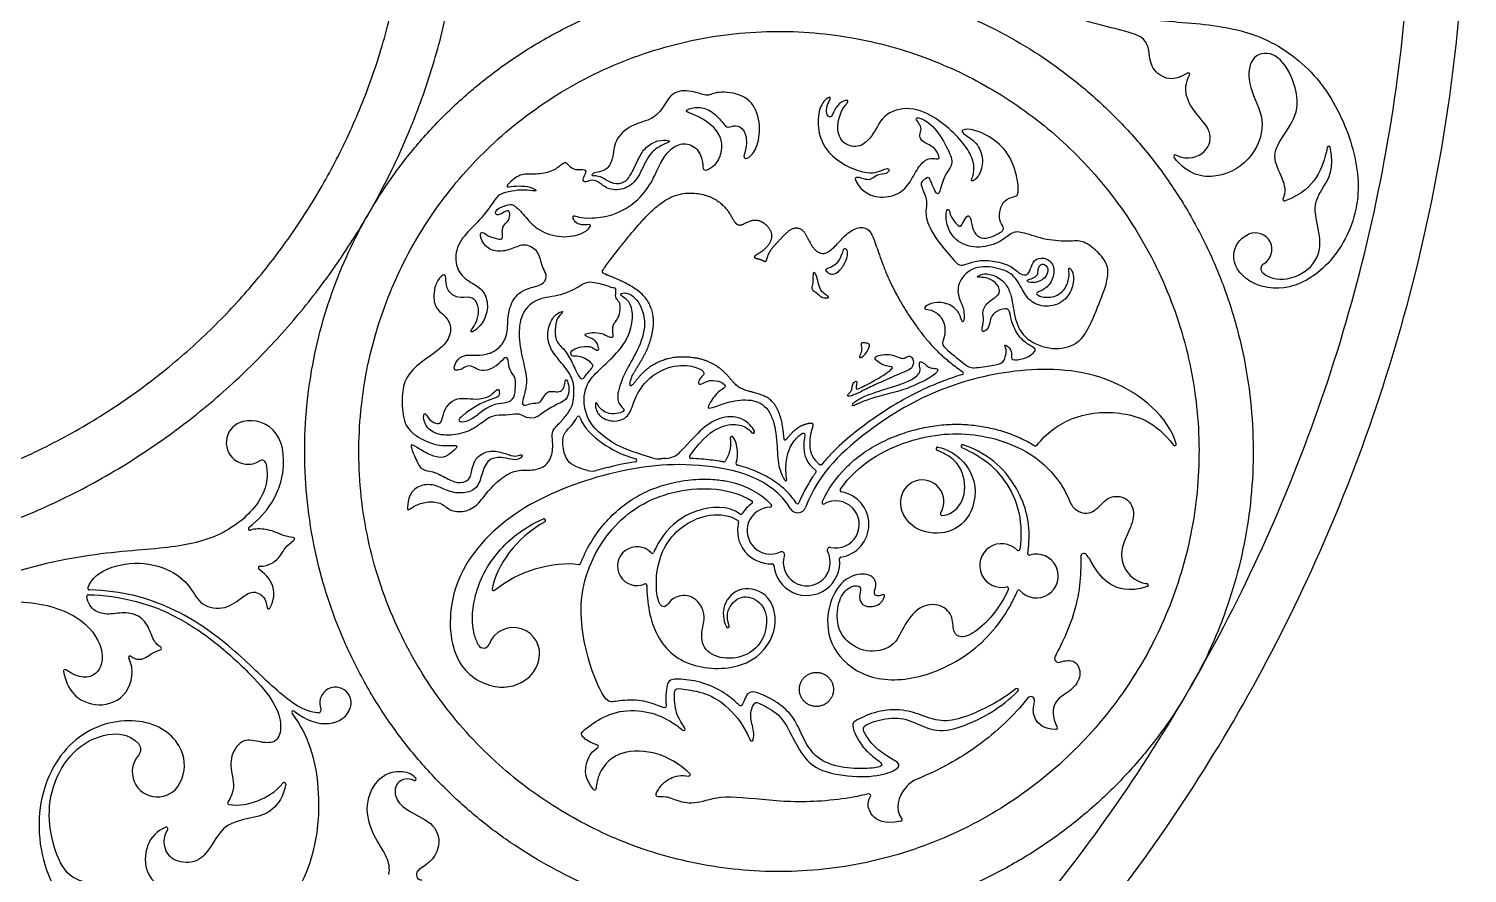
# Model space of a CAD drawing. Header units: millimetres. Extents: x -117 to 117, y -117 to 117.
# Drawn here: x 18.9 to 116.8, y -69.1 to -11.6 of the extents above; entities that cross this region are included whole.
import ezdxf

# ---------------------------------------------------------------- set-up
doc = ezdxf.new("R2010")
doc.units = ezdxf.units.MM
doc.header["$MEASUREMENT"] = 0
doc.layers.add('Layer 03', color=5, linetype='Continuous')

msp = doc.modelspace()

# ---------------------------------------------------------------- linework, layer by layer
at = {"layer": 'Layer 03'}
for p, q in [((94.874, -49.342), (94.971, -49.359)), ((21.387, -55.232), (21.378, -55.226))]:
    msp.add_line(p, q, dxfattribs=at)
for centre, radius, start, end in [((97.772, -14.699), 0.104, 331.29327, 123.32975), ((96.899, -20.284), 0.104, 64.12153, 216.86598), ((107.343, -19.694), 0.104, 11.74325, 168.39141), ((104.328, -23.217), 0.104, 153.01978, 291.15932), ((102.347, -26.613), 1.13, 300, 114.00288), ((103.101, -27.918), 0.377, 120, 227.47217), ((82.369, -35.03), 0.104, 286.88911, 55.51339), ((56.272, -38.065), 0.104, 19.15282, 152.6371), ((33.769, -39.767), 1.471, 111.32779, 303.18837), ((68.148, -39.02), 0.104, 219.43376, 25.12952), ((66.699, -39.434), 0.104, 35.65102, 188.11915), ((80.715, -40.169), 0.104, 77.39379, 247.33811), ((82.417, -40.008), 0.104, 70.46318, 246.69354), ((87.38, -39.888), 0.104, 238.02441, 321.36225), ((96.857, -39.863), 0.104, 217.46974, 16.07632), ((34.724, -41.228), 0.275, 12.84931, 123.18837), ((60.147, -40.957), 0.104, 279.20821, 75.27203), ((61.749, -39.423), 1.443, 254.2103, 274.066), ((62.152, -39.399), 1.443, 272.87838, 316.09267), ((63.932, -40.732), 0.104, 145.29437, 267.4196), ((66.163, -40.977), 0.104, 259.60428, 326.40332), ((57.206, -40.42), 1.274, 255.12003, 285.68609), ((67.097, -41.185), 0.104, 158.75533, 255.15355), ((72.344, -41.717), 0.104, 324.33289, 54.56451), ((74.178, -43.009), 0.104, 145.36678, 260.45459), ((79.673, -43.777), 1.472, 328.11777, 180.00003), ((69.348, -45.757), 2.25, 124.34867, 148.87393), ((68.02, -43.813), 0.104, 304.34867, 57.83535), ((69.319, -44.053), 0.104, 270.96577, 42.39898), ((71.185, -43.815), 0.104, 214.1029, 338.06731), ((72.957, -43.843), 0.104, 155.38872, 299.16309), ((73.788, -45.331), 1.6, 257.03194, 119.16309), ((73.788, -45.331), 2.25, 278.79449, 80.45459), ((90.83, -43.381), 1.176, 202.27301, 244.55342), ((53.924, -45.054), 0.104, 300.14318, 112.66336), ((67.332, -44.539), 0.104, 231.60201, 328.87393), ((69.348, -45.757), 1.6, 90.96577, 295.17474), ((71.194, -43.967), 0.57, 210.71276, 339.4058), ((81.012, -44.61), 0.104, 148.11777, 270.85295), ((33.908, -45.616), 0.104, 128.61208, 286.49082), ((69.348, -45.757), 2.25, 165.23952, 272.82486), ((67.071, -45.157), 0.104, 345.23952, 54.21587), ((36.848, -46.316), 0.104, 303.69874, 85.95668), ((60.251, -48.17), 1.322, 43.07009, 293.75644), ((73.387, -47.072), 0.187, 77.03194, 208.15734), ((85.075, -48.129), 1.49, 44.7485, 283.40413), ((61.293, -47.196), 0.104, 223.07009, 336.96248), ((71.811, -47.916), 2.25, 184.70321, 6.3948), ((70.108, -47.374), 0.187, 342.35334, 115.17476), ((71.811, -47.916), 1.6, 162.35332, 28.15734), ((74.147, -47.654), 0.1, 98.79449, 186.3948), ((86.207, -47.007), 0.104, 224.7485, 352.2501), ((87.438, -48.838), 1.49, 221.41164, 107.39622), ((86.961, -47.317), 0.104, 171.77019, 287.39622), ((90.67, -47.522), 0.215, 45.36906, 181.74962), ((34.581, -48.283), 0.104, 91.24739, 234.76438), ((56.313, -47.959), 0.104, 259.9222, 338.55416), ((69.464, -48.109), 0.104, 4.70321, 92.82486), ((22.979, -49.686), 0.104, 162.01379, 268.69093), ((50.497, -49.73), 0.104, 169.83523, 309.94293), ((60.826, -49.476), 0.104, 358.86616, 113.75644), ((85.445, -49.68), 0.104, 336.26743, 103.40738), ((86.242, -49.893), 0.104, 41.41878, 157.34131), ((94.952, -49.462), 0.104, 287.04903, 79.99202), ((22.913, -50.223), 0.104, 90.87917, 184.57495), ((77.003, -50.207), 0.104, 341.57422, 113.523), ((35.179, -50.982), 0.104, 183.86354, 334.84708), ((51.846, -54.126), 1.779, 345.30848, 159.23771), ((66.436, -52.259), 0.104, 206.75346, 21.11399), ((27.78, -53.772), 0.104, 285.7535, 59.2515), ((49.816, -53.356), 0.393, 209.21149, 339.23771), ((25.748, -54.379), 0.104, 53.06602, 207.30318), ((88.963, -54.439), 0.282, 151.77351, 285.59189), ((21.319, -55.312), 0.104, 55.34868, 192.25478), ((39.73, -57.473), 1.067, 344.21206, 202.08581), ((86.113, -56.598), 0.104, 315.04651, 128.64142), ((87.063, -57.296), 0.25, 0, 141.5538), ((36.861, -58.12), 0.104, 52.06759, 216.64124), ((38.551, -57.952), 0.204, 266.20849, 22.08627), ((63.434, -59.249), 0.104, 230.44546, 36.32195), ((88.763, -59.181), 0.104, 268.65976, 28.54437), ((25.917, -60.646), 0.565, 317.98381, 41.9266), ((57.528, -60.452), 0.104, 298.21343, 73.85735), ((68.06, -59.968), 0.104, 204.63114, 344.1363), ((27.609, -62.17), 1.711, 137.98426, 332.21529), ((45.118, -62.654), 0.104, 247.575, 39.24403), ((63.771, -62.354), 0.104, 259.24763, 47.25973), ((80.038, -64.431), 1.909, 112.00638, 140.28881), ((36.247, -62.986), 0.104, 349.86434, 140.04824), ((57.372, -63.298), 0.104, 220.89295, 358.96737), ((32.494, -64.289), 0.104, 146.85896, 260.98947), ((76.058, -63.789), 0.116, 326.55767, 102.64061), ((78.2, -65.434), 0.104, 279.8176, 37.87837), ((28.226, -66.038), 0.104, 330.72854, 111.5104), ((45.599, -69.163), 0.362, 134.53783, 271.43572)]:
    msp.add_arc(centre, radius, start, end, dxfattribs=at)
for points, weights, degree, knots in [([(-94.799, 68.064), (-26.735, 162.863), (68.064, 94.799), (162.863, 26.735), (94.799, -68.064), (26.735, -162.863), (-68.064, -94.799), (-162.863, -26.735), (-94.799, 68.064)], [1, 0.707106781187, 1, 0.707106781187, 1, 0.707106781187, 1, 0.707106781187, 1], 2, [0, 0, 0, 131.690545, 131.690545, 263.38109, 263.38109, 395.071635, 395.071635, 526.762179, 526.762179, 526.762179]), ([(-91.803, 65.913), (-25.89, 157.716), (65.913, 91.803), (157.716, 25.89), (91.803, -65.913), (25.89, -157.716), (-65.913, -91.803), (-157.716, -25.89), (-91.803, 65.913)], [1, 0.707106781187, 1, 0.707106781187, 1, 0.707106781187, 1, 0.707106781187, 1], 2, [0, 0, 0, 131.690545, 131.690545, 263.38109, 263.38109, 395.071635, 395.071635, 526.762179, 526.762179, 526.762179]), ([(-39.359, 28.259), (-11.1, 67.618), (28.259, 39.359), (67.618, 11.1), (39.359, -28.259), (11.1, -67.618), (-28.259, -39.359), (-67.618, -11.1), (-39.359, 28.259)], [1, 0.707106781187, 1, 0.707106781187, 1, 0.707106781187, 1, 0.707106781187, 1], 2, [0, 0, 0, 127.527935, 127.527935, 255.055869, 255.055869, 382.583804, 382.583804, 510.111738, 510.111738, 510.111738]), ([(-36.363, 26.108), (-10.255, 62.47), (26.108, 36.363), (62.47, 10.255), (36.363, -26.108), (10.255, -62.47), (-26.108, -36.363), (-62.47, -10.255), (-36.363, 26.108)], [1, 0.707106781187, 1, 0.707106781187, 1, 0.707106781187, 1, 0.707106781187, 1], 2, [0, 0, 0, 54.675626, 54.675626, 109.351252, 109.351252, 164.026878, 164.026878, 218.702503, 218.702503, 218.702503]), ([(53.777, -68.323), (81.733, -84.463), (97.873, -56.507), (114.014, -28.551), (86.058, -12.411), (58.102, 3.729), (41.962, -24.227), (25.821, -52.182), (53.777, -68.323)], [1, 0.707106781187, 1, 0.707106781187, 1, 0.707106781187, 1, 0.707106781187, 1], 2, [0, 0, 0, 36.426154, 36.426154, 72.852309, 72.852309, 109.278463, 109.278463, 145.704617, 145.704617, 145.704617]), ([(55.622, -65.128), (80.383, -79.424), (94.679, -54.663), (108.975, -29.902), (84.213, -15.606), (59.452, -1.31), (45.156, -26.071), (30.86, -50.832), (55.622, -65.128)], [1, 0.707106781187, 1, 0.707106781187, 1, 0.707106781187, 1, 0.707106781187, 1], 2, [0, 0, 0, 36.426154, 36.426154, 72.852309, 72.852309, 109.278463, 109.278463, 145.704617, 145.704617, 145.704617]), ([(72.832, -41.251), (72.814, -41.274), (72.788, -41.288), (72.759, -41.29), (72.73, -41.292), (72.702, -41.282), (72.681, -41.263), (72.11, -40.741), (71.985, -39.88), (72.106, -38.942), (72.379, -38.415), (71.823, -38.452), (71.107, -38.756), (70.518, -39.402), (70.259, -39.747), (70.245, -39.072), (70.044, -37.865), (69.369, -36.604), (67.765, -36.28), (66.975, -35.935), (66.315, -34.973), (65.022, -34.068), (63.219, -33.867), (61.955, -34.097), (60.691, -34.858), (60.002, -35.806), (59.743, -36.021), (59.786, -35.332), (60.825, -33.81), (61.285, -32.545), (61.494, -31.132), (60.824, -29.586), (58.861, -28.574), (57.85, -28.232), (57.839, -28.098), (59.306, -26.191), (61.222, -23.866), (63.083, -22.602), (65.326, -22.88), (66.498, -23.912), (66.91, -24.903), (67.326, -24.999), (67.667, -24.786), (68.444, -24.466), (69.348, -25.116), (69.511, -25.921), (68.978, -26.622), (68.452, -26.941), (68.147, -27.139), (68.406, -27.246), (68.719, -27.292), (69.008, -27.491), (69.084, -27.323), (69.252, -26.729), (69.862, -26.089), (70.593, -25.266), (71.081, -25.098), (71.601, -25.249), (71.995, -26.149), (72.452, -26.805), (73.093, -27.003), (73.893, -26.268), (74.772, -25.229), (75.944, -24.963), (76.423, -25.922), (77.287, -28.685), (79.206, -31.945), (80.922, -33.909), (82.429, -34.944)], [1, 0.945519891743, 0.945519891743, 1, 0.945519891743, 0.945519891743, 1, 1, 1, 1, 1, 1, 1, 1, 1, 1, 1, 1, 1, 1, 1, 1, 1, 1, 1, 1, 1, 1, 1, 1, 1, 1, 1, 1, 1, 1, 1, 1, 1, 1, 1, 1, 1, 1, 1, 1, 1, 1, 1, 1, 1, 1, 1, 1, 1, 1, 1, 1, 1, 1, 1, 1, 1, 1, 1, 1, 1, 1, 1], 3, [191.635844, 191.635844, 191.635844, 191.635844, 191.696906, 191.696906, 191.696906, 191.757969, 191.757969, 191.757969, 192.59561, 193.472259, 194.348908, 195.225557, 196.102207, 196.978856, 197.855505, 198.732154, 199.608803, 200.485452, 201.362102, 202.238751, 203.1154, 203.992049, 204.868698, 205.745347, 206.621997, 207.498646, 208.375295, 209.251944, 210.128593, 211.005242, 211.881892, 212.758541, 213.63519, 214.511839, 215.388488, 216.265137, 217.141787, 218.018436, 218.895085, 219.771734, 220.648383, 221.525032, 222.401682, 223.278331, 224.15498, 225.031629, 225.908278, 226.784927, 227.661577, 228.538226, 229.414875, 230.291524, 231.168173, 232.044822, 232.921472, 233.798121, 234.67477, 235.551419, 236.428068, 237.304717, 238.181367, 239.058016, 239.934665, 240.811314, 241.687963, 242.564612, 243.441262, 244.284537, 244.284537, 244.284537, 244.284537]), ([(73.243, -55.695), (72.38, -54.919), (71.605, -55.782), (70.829, -56.645), (71.692, -57.421), (72.555, -58.197), (73.33, -57.334), (74.106, -56.471), (73.243, -55.695)], [1, 0.707106781187, 1, 0.707106781187, 1, 0.707106781187, 1, 0.707106781187, 1], 2, [0, 0, 0, 1.309414, 1.309414, 2.618828, 2.618828, 3.928242, 3.928242, 5.237656, 5.237656, 5.237656])]:
    msp.add_rational_spline(points, weights, degree=degree, knots=knots, dxfattribs=at)
for points, knots in [([(97.714, -14.612), (97.288, -14.893), (96.391, -15.19), (95.203, -14.325), (95.131, -13.109), (94.918, -12.359), (94.026, -11.796), (89.143, -10.835), (85.327, -8.263), (83.506, -5.637), (83.015, -4.735)], [8543.057323, 8543.057323, 8543.057323, 8543.057323, 8545.36813, 8547.971535, 8550.57494, 8553.178344, 8555.781749, 8558.385154, 8560.988559, 8562.283281, 8562.283281, 8562.283281, 8562.283281]), ([(86.078, -7.772), (87.291, -8.989), (89.704, -10.246), (93.598, -10.946), (98.737, -11.184), (103.007, -11.937), (106.789, -14.757), (108.955, -18.926), (109.724, -23.401), (107.82, -27.534), (104.626, -29.598), (101.687, -28.994), (100.517, -27.189), (101.222, -25.877), (101.888, -25.581)], [8464.408678, 8464.408678, 8464.408678, 8464.408678, 8467.147931, 8470.130172, 8473.112414, 8476.094656, 8479.076897, 8482.059139, 8485.04138, 8488.023622, 8491.005863, 8493.988105, 8496.970347, 8499.13385, 8499.13385, 8499.13385, 8499.13385]), ([(104.235, -23.169), (104.472, -22.704), (104.233, -21.73), (103.367, -20.262), (104.284, -18.803), (105.45, -17.144), (104.887, -14.66), (103.61, -13.042), (101.896, -13.393), (101.793, -15.619), (103.142, -17.729), (102.355, -20.341), (99.957, -21.963), (97.724, -21.557), (96.816, -20.346)], [8515.841285, 8515.841285, 8515.841285, 8515.841285, 8517.361994, 8519.074622, 8520.78725, 8522.499878, 8524.212506, 8525.925134, 8527.637762, 8529.35039, 8531.063018, 8532.775646, 8534.488274, 8536.012308, 8536.012308, 8536.012308, 8536.012308]), ([(96.945, -20.19), (97.763, -20.587), (99.241, -20.033), (99.392, -18.499), (98.379, -17.514), (97.548, -16.266), (97.576, -15.274), (97.863, -14.749)], [8536.21225, 8536.21225, 8536.21225, 8536.21225, 8537.502091, 8538.897727, 8540.293363, 8541.688998, 8542.858308, 8542.858308, 8542.858308, 8542.858308]), ([(102.846, -28.196), (103.398, -28.702), (105.036, -28.729), (106.656, -27.451), (106.851, -25.758), (106.192, -23.668), (106.882, -22.502), (107.753, -21.151), (107.446, -19.672)], [8502.107312, 8502.107312, 8502.107312, 8502.107312, 8503.457015, 8505.134635, 8506.812256, 8508.489876, 8510.167497, 8511.714994, 8511.714994, 8511.714994, 8511.714994]), ([(107.241, -19.673), (107.077, -20.47), (106.656, -21.741), (105.56, -22.852), (104.366, -23.314)], [8511.920046, 8511.920046, 8511.920046, 8511.920046, 8513.821103, 8515.66046, 8515.66046, 8515.66046, 8515.66046]), ([(61.357, -40.812), (60.234, -40.494), (58.959, -40.051), (57.681, -39.15), (56.885, -38.217), (56.552, -36.937), (56.833, -35.64), (57.769, -34.731), (59.096, -33.499), (59.828, -32.312), (60.045, -30.903), (59.659, -30.004), (59.133, -29.777), (59.112, -29.577), (59.647, -29.537), (60.472, -30.138), (60.976, -31.885), (60.175, -33.755), (59.342, -35.104), (58.776, -36.735), (59.203, -37.363), (59.453, -37.525), (59.189, -37.745), (58.556, -37.848), (57.881, -37.645), (57.575, -37.195), (57.443, -36.901), (57.398, -37.483), (57.806, -38.143), (58.909, -38.403), (59.786, -37.954), (60.043, -36.789), (60.954, -35.302), (62.837, -34.36), (64.455, -34.617), (64.955, -35.043), (64.617, -35.264), (64.396, -35.676), (64.499, -35.896), (65.161, -35.44), (66.087, -35.617), (66.382, -36.029), (65.808, -36.176), (65.06, -37.267), (65.06, -37.472), (65.663, -37.311), (66.825, -36.855), (68.472, -36.796), (69.472, -37.723), (69.824, -39.609), (69.795, -41.27), (70.265, -42.342), (70.5, -42.445), (70.382, -41.931), (70.382, -40.844), (70.75, -39.8), (71.499, -39.066), (71.778, -39.095), (71.488, -39.993), (71.78, -41.188), (72.405, -41.632)], [393.090617, 393.090617, 393.090617, 393.090617, 393.811511, 394.58412, 395.35673, 396.129339, 396.901949, 397.674558, 398.447168, 399.219777, 399.992387, 400.764996, 401.537606, 402.310215, 403.082825, 403.855434, 404.628044, 405.400653, 406.173263, 406.945872, 407.718482, 408.491091, 409.263701, 410.03631, 410.80892, 411.581529, 412.354139, 413.126748, 413.899358, 414.671967, 415.444577, 416.217186, 416.989796, 417.762405, 418.535015, 419.307624, 420.080234, 420.852843, 421.625453, 422.398062, 423.170672, 423.943281, 424.715891, 425.4885, 426.26111, 427.033719, 427.806329, 428.578938, 429.351548, 430.124157, 430.896767, 431.669376, 432.441986, 433.214595, 433.987205, 434.759814, 435.532424, 436.305033, 437.077643, 437.817009, 437.817009, 437.817009, 437.817009]), ([(96.958, -39.835), (96.435, -38.019), (92.64, -34.827), (86.167, -34.601), (80.747, -35.993), (76.151, -38.625), (72.627, -41.775), (71.728, -44.167)], [661.488655, 661.488655, 661.488655, 661.488655, 666.040223, 670.61537, 675.190518, 679.765665, 684.315652, 684.315652, 684.315652, 684.315652]), ([(82.4, -35.13), (82, -35.251), (81.108, -35.553), (79.754, -36.116), (78.336, -36.843), (76.961, -37.687), (75.828, -38.491), (74.651, -39.403), (73.695, -40.26), (73.044, -40.991), (72.832, -41.251)], [183.373429, 183.373429, 183.373429, 183.373429, 184.274231, 185.400598, 186.533513, 187.70494, 188.874453, 189.527522, 190.912749, 191.635844, 191.635844, 191.635844, 191.635844]), ([(33.843, -45.534), (35.213, -44.44), (36.424, -42.173), (36.131, -38.714), (34.129, -38.107), (33.303, -38.37), (33.234, -38.397)], [1227.10837, 1227.10837, 1227.10837, 1227.10837, 1229.638589, 1232.350689, 1235.06279, 1235.320135, 1235.320135, 1235.320135, 1235.320135]), ([(56.879, -41.651), (55.996, -41.417), (55.333, -40.949), (55.149, -39.633), (55.275, -39.072), (55.93, -38.5), (56.179, -38.018)], [51.6268, 51.6268, 51.6268, 51.6268, 52.541828, 53.569127, 54.596425, 55.481079, 55.481079, 55.481079, 55.481079]), ([(56.371, -38.031), (56.637, -38.797), (57.831, -39.838), (59.184, -40.596), (60.174, -40.856)], [55.655809, 55.655809, 55.655809, 55.655809, 57.543039, 59.334742, 59.334742, 59.334742, 59.334742]), ([(68.242, -38.976), (68.109, -38.692), (67.454, -37.996), (66.061, -37.944), (64.757, -38.648), (63.906, -39.657), (63.192, -40.399)], [386.860455, 386.860455, 386.860455, 386.860455, 387.908907, 389.232647, 390.556387, 391.681059, 391.681059, 391.681059, 391.681059]), ([(87.462, -39.953), (88.121, -39.129), (89.712, -37.913), (92.869, -37.476), (95.524, -38.295), (96.775, -39.927)], [653.09012, 653.09012, 653.09012, 653.09012, 655.84923, 658.690125, 661.28104, 661.28104, 661.28104, 661.28104]), ([(63.846, -40.672), (64.751, -39.365), (66.049, -38.518), (67.238, -38.467), (67.839, -38.808), (68.067, -39.086)], [382.740285, 382.740285, 382.740285, 382.740285, 384.071837, 385.455071, 386.64356, 386.64356, 386.64356, 386.64356]), ([(72.862, -43.799), (73.255, -42.941), (74.097, -41.732), (75.581, -40.481), (76.829, -39.739), (78.091, -39.204), (79.331, -38.826), (80.542, -38.589), (81.726, -38.494), (82.887, -38.53), (84.026, -38.691), (85.136, -38.967), (86.206, -39.363), (86.923, -39.73), (87.285, -39.952), (87.325, -39.977)], [640.967882, 640.967882, 640.967882, 640.967882, 643.00161, 644.095738, 645.135054, 646.120407, 647.045927, 647.925838, 648.774096, 649.603345, 650.425418, 651.247745, 652.066846, 652.879546, 652.981031, 652.981031, 652.981031, 652.981031]), ([(74.092, -42.949), (75.307, -41.19), (78.871, -39.263), (83.522, -38.934), (87.698, -40.549), (89.273, -42.684), (89.742, -43.827)], [1099.653194, 1099.653194, 1099.653194, 1099.653194, 1102.077261, 1104.565271, 1107.053281, 1109.066337, 1109.066337, 1109.066337, 1109.066337]), ([(80.738, -40.067), (81.913, -40.33), (83.601, -42.077), (83.064, -44.978), (81.264, -46.112), (79.03, -45.788), (78.234, -44.577), (78.201, -43.836), (78.201, -43.777)], [92.741726, 92.741726, 92.741726, 92.741726, 94.552053, 96.550519, 98.548985, 100.547451, 102.545916, 102.718975, 102.718975, 102.718975, 102.718975]), ([(82.376, -40.104), (83.914, -40.767), (85.43, -42.333), (86.384, -44.387), (86.428, -46.156), (86.311, -47.021)], [256.412506, 256.412506, 256.412506, 256.412506, 257.548865, 258.791266, 259.862184, 259.862184, 259.862184, 259.862184]), ([(86.858, -47.302), (86.895, -47.044), (87.059, -45.438), (86.508, -43.008), (84.446, -40.616), (82.452, -39.91)], [251.802731, 251.802731, 251.802731, 251.802731, 252.188857, 254.246623, 256.181821, 256.181821, 256.181821, 256.181821]), ([(60.164, -41.06), (59.452, -41.175), (58.579, -41.367), (57.716, -41.6), (57.551, -41.647)], [59.539029, 59.539029, 59.539029, 59.539029, 61.092974, 61.464042, 61.464042, 61.464042, 61.464042]), ([(66.145, -41.08), (66.055, -41.063), (65.559, -40.977), (64.819, -40.889), (64.168, -40.847), (63.927, -40.836)], [380.976768, 380.976768, 380.976768, 380.976768, 381.173244, 382.062217, 382.580423, 382.580423, 382.580423, 382.580423]), ([(81.014, -44.714), (81.534, -44.706), (82.534, -43.978), (82.686, -42.157), (81.975, -40.808), (80.675, -40.265)], [106.791401, 106.791401, 106.791401, 106.791401, 108.379954, 110.164486, 111.733802, 111.733802, 111.733802, 111.733802]), ([(34.993, -41.167), (35.279, -42.421), (34.355, -44.427), (31.624, -46.37), (28.105, -47.01), (22.476, -47.3), (15.745, -49.056), (12.523, -50.695), (11.214, -51.531)], [1239.238678, 1239.238678, 1239.238678, 1239.238678, 1242.997463, 1247.170792, 1251.344122, 1255.517451, 1259.690781, 1262.699675, 1262.699675, 1262.699675, 1262.699675]), ([(70.703, -44.258), (69.469, -42.181), (64.213, -40.82), (57.919, -41.751), (51.616, -44.26), (47.425, -48.937), (47.392, -54.52), (49.981, -56.535), (52.181, -56.463), (53.355, -55.386), (53.567, -54.577)], [685.236131, 685.236131, 685.236131, 685.236131, 689.155885, 693.080086, 697.004287, 700.928489, 704.85269, 708.776891, 712.701092, 715.212453, 715.212453, 715.212453, 715.212453]), ([(71.099, -43.874), (70.908, -43.593), (70.416, -42.999), (69.473, -42.257), (68.33, -41.675), (67.509, -41.403), (67.084, -41.289), (67.071, -41.286)], [439.805542, 439.805542, 439.805542, 439.805542, 440.537044, 441.460315, 442.375842, 443.290649, 443.321786, 443.321786, 443.321786, 443.321786]), ([(72.429, -41.778), (72.354, -41.883), (72.075, -42.287), (71.672, -42.971), (71.395, -43.574), (71.282, -43.854)], [437.935122, 437.935122, 437.935122, 437.935122, 438.214348, 438.992404, 439.643273, 439.643273, 439.643273, 439.643273]), ([(86.047, -56.517), (85.489, -56.964), (84.514, -57.575), (82.711, -58.443), (81.076, -58.833), (79.788, -58.385), (78.393, -57.871), (76.56, -57.998), (75.087, -58.686), (74.84, -58.948), (75.174, -59.776), (75.681, -60.606), (76.699, -61.43), (77.033, -61.677), (76.655, -61.924), (74.818, -61.995), (72.967, -61.617), (71.857, -60.563), (71.299, -59.189), (70.702, -58.126), (69.509, -57.224), (68.358, -56.715), (67.856, -56.707), (67.615, -57.147), (67.416, -57.628), (67.289, -57.756), (66.878, -57.274), (65.562, -56.346), (63.937, -55.88), (62.495, -55.824), (62.321, -56.112), (62.179, -56.99), (62.25, -57.585), (62.222, -57.94), (61.645, -57.583), (60.169, -57.192), (58.606, -57.402), (58.192, -57.454), (57.086, -55.41), (55.896, -50.083), (58.456, -45.014), (62.702, -42.669), (66.639, -42.821), (68.075, -43.724)], [990.420262, 990.420262, 990.420262, 990.420262, 991.317489, 992.476164, 993.634839, 994.793514, 995.952189, 997.110864, 998.269539, 999.428214, 1000.586889, 1001.745564, 1002.904239, 1004.062914, 1005.221589, 1006.380264, 1007.538939, 1008.697614, 1009.856289, 1011.014964, 1012.173639, 1013.332315, 1014.49099, 1015.649665, 1016.80834, 1017.967015, 1019.12569, 1020.284365, 1021.44304, 1022.601715, 1023.76039, 1024.919065, 1026.07774, 1027.236415, 1028.39509, 1029.553765, 1030.71244, 1031.871115, 1033.02979, 1034.188465, 1035.34714, 1036.505815, 1037.628328, 1037.628328, 1037.628328, 1037.628328]), ([(56.411, -47.997), (56.557, -47.624), (56.939, -46.81), (57.692, -45.648), (58.664, -44.562), (59.784, -43.672), (61.04, -42.99), (62.181, -42.601), (63.144, -42.393), (64.154, -42.25), (65.249, -42.226), (66.343, -42.365), (67.164, -42.574), (68.237, -42.997), (68.972, -43.518), (69.397, -43.982)], [736.811138, 736.811138, 736.811138, 736.811138, 737.674996, 738.744791, 739.787991, 740.8037, 741.817687, 742.85698, 743.391804, 743.9395, 745.054039, 745.744916, 746.310245, 746.877595, 748.223753, 748.223753, 748.223753, 748.223753]), ([(67.268, -44.621), (66.503, -44.015), (63.994, -44.189), (62.284, -45.596), (61.565, -46.824), (61.39, -47.237)], [1038.596214, 1038.596214, 1038.596214, 1038.596214, 1040.811411, 1043.119082, 1044.119848, 1044.119848, 1044.119848, 1044.119848]), ([(90.325, -44.444), (90.867, -44.702), (91.66, -44.283), (92.295, -43.352), (93.658, -43.397), (94.26, -44.647), (93.59, -46.079), (93.082, -47.277), (93.492, -48.642), (94.294, -49.239), (94.874, -49.342)], [1109.689834, 1109.689834, 1109.689834, 1109.689834, 1110.541714, 1111.612998, 1112.684283, 1113.755567, 1114.826851, 1115.898136, 1116.96942, 1118.040705, 1118.040705, 1118.040705, 1118.040705]), ([(49.473, -53.548), (49.351, -53.329), (49.006, -52.435), (49.006, -50.471), (50.237, -47.449), (52.543, -45.518), (53.884, -44.958)], [719.731634, 719.731634, 719.731634, 719.731634, 720.732747, 723.120723, 725.508699, 727.332271, 727.332271, 727.332271, 727.332271]), ([(66.533, -52.222), (66.286, -51.583), (66.656, -50.493), (67.862, -50.042), (69.127, -50.976), (69.103, -52.695), (68.344, -53.939), (66.834, -54.602), (64.979, -54.234), (64.475, -52.895), (65.085, -51.392), (64.026, -50.006), (62.724, -50.243), (62.369, -50.782), (62.027, -51.045), (61.619, -50.598), (61.495, -48.635), (62.092, -46.656), (63.433, -45.305), (65.13, -44.559), (66.595, -44.685), (67.132, -45.072)], [1066.567552, 1066.567552, 1066.567552, 1066.567552, 1067.426894, 1068.567037, 1069.70718, 1070.847323, 1071.987466, 1073.127609, 1074.267751, 1075.407894, 1076.548037, 1077.68818, 1078.828323, 1079.968465, 1081.108608, 1082.248751, 1083.388894, 1084.529037, 1085.66918, 1086.809322, 1087.908915, 1087.908915, 1087.908915, 1087.908915]), ([(36.856, -46.212), (36.281, -46.171), (35.536, -45.726), (34.589, -45.604), (34.096, -45.669), (33.938, -45.716)], [1224.742608, 1224.742608, 1224.742608, 1224.742608, 1225.561211, 1226.439596, 1226.901707, 1226.901707, 1226.901707, 1226.901707]), ([(34.578, -48.178), (34.919, -48.171), (35.469, -47.996), (36.006, -47.5), (36.394, -46.744), (36.906, -46.403)], [1222.246952, 1222.246952, 1222.246952, 1222.246952, 1222.904721, 1223.745919, 1224.556393, 1224.556393, 1224.556393, 1224.556393]), ([(22.88, -49.654), (22.975, -49.362), (23.482, -48.567), (25.712, -47.765), (28.393, -48.212), (29.961, -49.594), (30.498, -50.914), (32.294, -51.198), (33.47, -50.167), (34.319, -49.742), (35.033, -50.373), (35.075, -50.989)], [1448.848398, 1448.848398, 1448.848398, 1448.848398, 1449.530977, 1450.680092, 1451.829206, 1452.97832, 1454.127435, 1455.276549, 1456.425663, 1457.574778, 1458.652775, 1458.652775, 1458.652775, 1458.652775]), ([(90.455, -47.529), (90.475, -48.2), (90.376, -50.469), (89.686, -52.397), (88.888, -53.981), (88.714, -54.306)], [897.220809, 897.220809, 897.220809, 897.220809, 898.2399, 900.72791, 901.36291, 901.36291, 901.36291, 901.36291]), ([(94.976, -49.563), (93.697, -49.956), (92.315, -49.478), (91.436, -48.403), (91.037, -47.582), (90.821, -47.369)], [893.068804, 893.068804, 893.068804, 893.068804, 894.48964, 895.910476, 896.852584, 896.852584, 896.852584, 896.852584]), ([(35.274, -51.027), (35.558, -50.421), (35.622, -49.619), (35.112, -48.786), (34.521, -48.368)], [1458.850412, 1458.850412, 1458.850412, 1458.850412, 1460.003533, 1461.252423, 1461.252423, 1461.252423, 1461.252423]), ([(76.962, -50.111), (76.626, -50.257), (76.322, -50.081), (76.513, -49.69), (76.536, -48.982), (75.717, -48.575), (74.248, -48.978), (73.17, -50.79), (73.17, -53.496), (75.294, -55.748), (78.857, -56.157), (83.098, -54.314), (85.261, -51.772), (86.028, -50.135), (86.146, -49.853)], [287.323881, 287.323881, 287.323881, 287.323881, 289.070542, 291.128308, 293.186074, 295.24384, 297.301606, 299.359372, 301.417138, 303.474904, 305.532669, 307.590435, 309.648201, 310.068681, 310.068681, 310.068681, 310.068681]), ([(38.538, -58.156), (37.581, -58.092), (35.633, -56.655), (32.88, -53.785), (28.8, -50.837), (25.222, -49.842), (22.977, -49.791)], [1435.542903, 1435.542903, 1435.542903, 1435.542903, 1438.563727, 1441.967448, 1445.37117, 1448.708758, 1448.708758, 1448.708758, 1448.708758]), ([(60.93, -49.478), (60.908, -50.613), (61.409, -53.338), (63.991, -55.298), (68.059, -55.137), (69.972, -52.597), (69.45, -50), (67.249, -49.43), (66.054, -50.654), (66.093, -51.812), (66.342, -52.306)], [1048.574327, 1048.574327, 1048.574327, 1048.574327, 1050.635189, 1052.942859, 1055.25053, 1057.5582, 1059.865871, 1062.173541, 1064.481212, 1066.339315, 1066.339315, 1066.339315, 1066.339315]), ([(85.54, -49.722), (85.44, -49.949), (84.899, -51.057), (83.704, -52.379), (82.509, -53.136), (81.71, -52.8), (81.836, -51.623), (81.023, -50.727), (79.43, -50.759), (78.306, -52.378), (77.801, -53.73), (75.821, -54.18), (74.237, -53.142), (73.785, -51.899), (74.009, -50.206), (74.861, -49.421), (75.601, -49.533), (75.359, -50.05), (75.444, -50.845), (76.322, -51.016), (76.955, -50.683), (77.103, -50.24)], [264.653842, 264.653842, 264.653842, 264.653842, 264.955959, 266.198359, 267.440759, 268.683159, 269.925559, 271.16796, 272.41036, 273.65276, 274.89516, 276.13756, 277.379961, 278.622361, 279.864761, 281.107161, 282.349562, 283.591962, 284.834362, 286.076762, 287.15116, 287.15116, 287.15116, 287.15116]), ([(11.707, -52.266), (12.344, -51.921), (14.454, -50.945), (18.36, -50.273), (22.464, -51.429), (24.141, -53.88), (23.638, -55.783), (22.296, -55.86), (21.387, -55.232)], [1287.914214, 1287.914214, 1287.914214, 1287.914214, 1289.196963, 1291.976097, 1294.755231, 1297.534364, 1300.313498, 1303.092632, 1303.092632, 1303.092632, 1303.092632]), ([(27.834, -53.682), (27.456, -53.458), (27.2, -52.828), (26.765, -51.747), (25.647, -51.234), (24.447, -51.481), (23.352, -51.375), (22.846, -50.68), (22.809, -50.231)], [1311.915224, 1311.915224, 1311.915224, 1311.915224, 1313.002342, 1314.15176, 1315.301178, 1316.450596, 1317.600014, 1318.749432, 1318.749432, 1318.749432, 1318.749432]), ([(22.911, -50.118), (23.873, -50.104), (26.481, -50.531), (28.797, -51.507), (31.432, -53.154), (34.118, -55.637), (35.684, -57.522), (36.13, -59.072), (35.781, -60.235), (34.676, -60.196), (33.417, -59.808), (32.506, -61.068), (32.678, -62.423), (32.921, -63.444), (32.407, -64.232)], [1318.87208, 1318.87208, 1318.87208, 1318.87208, 1320.358004, 1321.899662, 1323.44132, 1324.982978, 1326.524636, 1328.066294, 1329.607952, 1331.14961, 1332.691268, 1334.232926, 1335.774584, 1337.248249, 1337.248249, 1337.248249, 1337.248249]), ([(21.217, -55.334), (21.351, -55.95), (21.768, -57.04), (23.571, -57.886), (25.666, -57.133), (26.075, -55.239), (25.655, -54.427)], [1303.281297, 1303.281297, 1303.281297, 1303.281297, 1304.78556, 1306.515925, 1308.24629, 1309.788045, 1309.788045, 1309.788045, 1309.788045]), ([(25.811, -54.296), (26.181, -54.574), (26.828, -54.509), (27.293, -54.018), (27.809, -53.873)], [1309.989941, 1309.989941, 1309.989941, 1309.989941, 1310.80977, 1311.740476, 1311.740476, 1311.740476, 1311.740476]), ([(89.038, -54.711), (89.136, -54.684), (89.553, -54.538), (90.309, -54.644), (90.548, -55.923), (89.49, -56.879), (88.623, -57.279), (88.476, -58.435), (88.855, -59.132)], [901.836574, 901.836574, 901.836574, 901.836574, 902.146505, 903.079934, 904.013362, 904.94679, 905.880219, 906.750815, 906.750815, 906.750815, 906.750815]), ([(63.518, -59.187), (63.081, -58.592), (62.764, -57.622), (62.799, -56.458), (63.047, -56.497), (64.731, -56.693), (66.256, -57.488), (67.39, -58.755), (67.965, -60.011)], [959.719548, 959.719548, 959.719548, 959.719548, 960.614619, 961.939603, 963.264587, 964.589571, 965.914555, 967.234409, 967.234409, 967.234409, 967.234409]), ([(68.161, -59.996), (68.276, -59.592), (68.001, -58.746), (67.956, -58.026), (68.285, -57.37), (68.519, -57.479), (70.019, -58.214), (70.737, -59.604), (71.642, -61.359), (72.872, -62.235), (75.658, -62.621), (77.599, -62.251), (78.328, -61.696), (77.583, -61.284), (76.458, -60.571), (75.824, -59.683), (75.538, -59.144), (76.03, -58.827), (77.863, -58.339), (79.321, -58.846), (80.542, -59.512), (82.503, -59.172), (85.018, -57.842), (86.187, -56.672)], [967.417021, 967.417021, 967.417021, 967.417021, 968.320124, 969.417944, 970.515764, 971.613583, 972.711403, 973.809223, 974.907043, 976.004863, 977.102683, 978.200502, 979.298322, 980.396142, 981.493962, 982.591782, 983.689602, 984.787422, 985.885241, 986.983061, 988.080881, 989.178701, 990.193027, 990.193027, 990.193027, 990.193027]), ([(36.925, -58.038), (37.739, -58.672), (39.168, -59.208), (40.563, -58.45), (40.757, -57.764)], [1428.434923, 1428.434923, 1428.434923, 1428.434923, 1430.593441, 1432.329825, 1432.329825, 1432.329825, 1432.329825]), ([(86.867, -57.14), (85.911, -58.345), (83.717, -60.44), (80.8, -62.063), (79.322, -62.661)], [909.579146, 909.579146, 909.579146, 909.579146, 912.053129, 914.313512, 914.313512, 914.313512, 914.313512]), ([(88.761, -59.286), (87.95, -59.267), (87.171, -58.53), (87.225, -57.79), (87.313, -57.41), (87.313, -57.296)], [906.907743, 906.907743, 906.907743, 906.907743, 907.786548, 908.729093, 909.135281, 909.135281, 909.135281, 909.135281]), ([(29.123, -62.968), (29.562, -62.134), (29.451, -60.235), (26.931, -58.276), (22.244, -59.06), (19.292, -63.347), (19.556, -69.318), (23.63, -74.44), (30.23, -75.493), (35.521, -72.868), (38.368, -68.654), (38.868, -63.177), (37.948, -59.756), (36.777, -58.183)], [1386.054029, 1386.054029, 1386.054029, 1386.054029, 1388.691203, 1392.701775, 1396.712346, 1400.722917, 1404.733488, 1408.744059, 1412.75463, 1416.765201, 1420.775773, 1424.786344, 1428.219497, 1428.219497, 1428.219497, 1428.219497]), ([(57.557, -60.352), (57.057, -60.208), (56.381, -59.669), (56.469, -59.493), (57.31, -58.774), (59.019, -57.898), (61.143, -58.038), (62.391, -58.602), (63.142, -59.143), (63.368, -59.329)], [952.461224, 952.461224, 952.461224, 952.461224, 953.411273, 954.528218, 955.645164, 956.76211, 957.879056, 958.996001, 959.502416, 959.502416, 959.502416, 959.502416]), ([(28.187, -65.941), (27.552, -66.191), (26.736, -67.115), (26.711, -69.237), (28.278, -70.38), (30.372, -70.236), (32.249, -69.454), (33.787, -70.805), (32.986, -72.806), (30.372, -73.03), (28.897, -71.979), (27.178, -70.384), (25.375, -69.731), (22.591, -69.868), (21.059, -68.943), (20.194, -66.079), (20.227, -63.532), (21.533, -60.923), (23.649, -59.507), (25.652, -59.505), (26.338, -60.269)], [1350.619164, 1350.619164, 1350.619164, 1350.619164, 1352.167627, 1353.895833, 1355.624039, 1357.352245, 1359.080451, 1360.808658, 1362.536864, 1364.26507, 1365.993276, 1367.721482, 1369.449689, 1371.177895, 1372.906101, 1374.634307, 1376.362514, 1378.09072, 1379.818926, 1381.291624, 1381.291624, 1381.291624, 1381.291624]), ([(57.293, -63.366), (56.681, -62.659), (56.707, -61.425), (57.244, -60.723), (57.577, -60.544)], [949.748603, 949.748603, 949.748603, 949.748603, 951.060819, 952.283666, 952.283666, 952.283666, 952.283666]), ([(63.842, -62.277), (62.775, -61.292), (60.792, -60.58), (58.652, -60.909), (57.683, -62.124), (57.482, -62.992), (57.476, -63.3)], [943.327549, 943.327549, 943.327549, 943.327549, 944.849692, 946.564494, 948.279296, 949.567864, 949.567864, 949.567864, 949.567864]), ([(43.362, -69.166), (43.457, -68.736), (43.211, -67.75), (42.287, -66.6), (41.629, -64.424), (42.661, -62.345), (44.253, -61.999), (45.001, -62.345), (45.198, -62.587)], [8525.922951, 8525.922951, 8525.922951, 8525.922951, 8526.88825, 8528.351517, 8529.814784, 8531.278051, 8532.741318, 8533.910688, 8533.910688, 8533.910688, 8533.910688]), ([(45.078, -62.75), (44.623, -62.562), (43.815, -62.829), (43.692, -63.843), (44.412, -64.774), (46.456, -65.604), (46.933, -66.988), (46.392, -68.23), (45.641, -68.645), (45.38, -68.87), (45.345, -68.905)], [8534.109222, 8534.109222, 8534.109222, 8534.109222, 8534.859973, 8535.820886, 8536.781799, 8537.742711, 8538.703624, 8539.664537, 8540.62545, 8540.796093, 8540.796093, 8540.796093, 8540.796093]), ([(76.033, -63.676), (75.316, -63.836), (72.983, -64.24), (69.704, -64.24), (65.932, -63.674), (64.309, -64.44), (62.941, -64.162), (62.257, -63.798), (61.466, -63.948), (61.594, -63.435), (62.367, -62.539), (63.287, -62.369), (63.751, -62.457)], [920.023985, 920.023985, 920.023985, 920.023985, 921.099637, 923.587647, 926.075657, 928.563667, 931.051676, 933.539686, 936.027696, 938.515705, 941.003715, 943.133801, 943.133801, 943.133801, 943.133801]), ([(36.35, -63.004), (36.199, -63.847), (35.398, -65.002), (33.948, -65.316), (32.114, -65.714), (31.243, -67.332), (30.383, -68.403), (28.739, -68.358), (28.009, -67.449), (28.063, -66.542), (28.317, -66.089)], [1340.695342, 1340.695342, 1340.695342, 1340.695342, 1341.785453, 1343.06899, 1344.352527, 1345.636064, 1346.919601, 1348.203138, 1349.486675, 1350.434881, 1350.434881, 1350.434881, 1350.434881]), ([(32.478, -64.392), (33.205, -64.507), (34.527, -64.209), (35.63, -63.559), (36.167, -62.919)], [1337.397646, 1337.397646, 1337.397646, 1337.397646, 1338.915161, 1340.498752, 1340.498752, 1340.498752, 1340.498752]), ([(78.218, -65.537), (77.062, -65.737), (76.147, -65.291), (75.86, -64.299), (76.155, -63.852)], [916.986243, 916.986243, 916.986243, 916.986243, 918.496889, 919.82642, 919.82642, 919.82642, 919.82642])]:
    msp.add_open_spline(points, degree=3, knots=knots, dxfattribs=at)
for points, degree in [([(61.386, -21.729), (61.167, -22.155), (60.609, -23.11), (58.824, -24.322), (57.061, -24.52), (56.216, -24.423), (55.899, -24.259), (55.888, -24.481), (56.075, -24.844), (56.614, -24.985), (57.129, -24.879), (57.094, -25.09), (56.661, -25.547), (55.146, -25.886), (53.482, -25.347), (52.709, -24.445), (51.916, -23.543), (51.565, -23.532), (50.71, -23.824), (50.569, -24.176), (50.78, -24.305), (51.085, -24.152), (51.483, -23.918), (51.624, -24.105), (51.565, -24.656), (51.155, -24.937), (51.05, -25.382), (51.167, -25.909), (50.827, -25.933), (50.066, -25.698), (49.691, -25.347), (49.527, -25.64), (49.867, -26.425), (50.71, -26.846), (51.823, -26.589), (52.561, -26.155), (53.541, -26.68), (53.698, -27.437), (53.89, -27.978), (54.178, -28.435), (53.878, -29.059), (52.776, -29.219), (51.856, -29.809), (51.419, -31.059), (51.502, -32.331), (50.971, -33.345), (50.016, -33.817), (49.036, -33.806), (48.47, -33.782), (47.963, -34.148), (47.75, -34.738), (47.939, -34.891), (48.364, -34.749), (48.718, -34.502), (49.119, -34.584), (49.52, -34.891), (50.193, -34.832), (50.841, -34.443), (51.313, -33.865), (51.502, -34.065), (51.55, -34.905), (51.985, -35.219), (51.985, -35.919), (51.949, -36.739), (51.442, -37.077), (50.609, -37.065), (49.722, -37.564), (49.041, -38.177), (48.462, -38.376), (48.048, -38.315), (48.195, -38.065), (49.006, -37.435), (49.93, -36.934), (50.724, -36.692), (50.924, -36.584), (50.855, -36.075), (50.656, -36.179), (50.225, -36.679), (49.31, -36.843), (48.49, -36.714), (47.791, -36.8), (47.23, -37.318), (47.014, -38.04), (46.91, -38.454), (46.591, -38.48), (46.125, -38.256), (45.849, -37.703), (45.702, -37.85), (45.754, -38.489), (46.401, -39.205), (47.748, -39.326), (49.06, -38.929), (50.109, -38.08), (50.545, -37.886), (51.646, -37.898), (52.252, -37.738), (52.685, -38.109), (53.476, -38.109), (54.008, -37.54), (55.169, -37.007), (55.6, -36.696), (55.635, -35.963), (55.486, -35.398), (55.352, -35.525), (55.338, -35.963), (55.127, -36.266), (54.823, -36.322), (54.224, -36.245), (53.991, -36.456), (53.674, -37.077), (53.399, -37.056), (52.983, -37.105), (52.496, -37.296), (52.411, -36.992), (52.594, -36.554), (52.826, -35.43), (52.445, -34.113), (52.147, -32.336), (52.391, -30.858), (53.427, -29.89), (55.07, -29.822), (56.564, -29.013), (56.92, -28.753), (58.292, -29.089), (58.575, -29.268), (58.868, -29.202), (58.783, -29.683), (58.821, -30.004), (59.132, -30.23), (59.113, -30.89), (58.962, -31.352), (58.594, -31.71), (58.594, -32.333), (58.689, -32.588), (58.387, -32.606), (57.868, -32.295), (57.217, -32.257), (56.642, -32.342), (56.755, -32.54), (57.347, -32.718), (57.543, -32.999), (57.714, -33.445), (57.496, -33.531), (57.222, -33.21), (56.512, -33.187), (55.793, -33.452), (55.715, -33.726), (55.84, -33.913), (56.449, -33.859), (56.972, -34.179), (57.293, -34.468), (57.215, -34.671), (56.798, -35.13), (56.564, -35.49), (56.314, -35.357), (55.931, -34.482), (55.417, -33.478), (54.752, -32.986), (54.636, -32.09), (54.81, -31.234), (55.253, -30.849), (55.166, -30.8), (54.607, -31.061), (54.144, -32.006), (54.192, -33.038), (54.655, -33.838), (55.632, -34.904), (55.989, -35.787), (55.957, -36.628), (55.896, -37.233), (55.537, -37.79), (55.064, -38.363), (54.439, -38.959), (54.5, -39.447), (54.562, -40.445), (54.121, -41.413), (53.113, -41.677), (52.098, -41.592), (51.207, -42.01), (50.166, -42.939), (49.538, -43.917), (48.657, -44.497), (47.558, -44.473), (46.978, -43.845), (46.066, -43.737), (45.161, -44.002), (44.642, -44.413), (44.618, -44.268), (44.702, -43.314), (45.365, -42.643), (46.479, -42.558), (47.395, -43.121), (48.445, -43.254), (49.427, -42.935), (49.691, -41.857), (50.11, -40.778), (51.223, -40.752), (51.835, -40.971), (52.307, -40.892), (52.517, -40.569), (52.272, -40.604), (51.914, -40.752), (51.083, -40.42), (50.19, -40.245), (49.15, -40.787), (48.966, -42.003), (48.763, -42.372), (48.07, -42.587), (47.191, -42.127), (46.334, -41.686), (45.599, -41.668), (45.223, -40.977), (44.756, -39.821), (45.036, -39.918), (45.858, -40.469), (46.768, -40.836), (47.345, -40.705), (48.097, -40.04), (47.922, -39.909), (46.715, -40.049), (45.071, -39.305), (44.316, -38.412), (44.231, -36.527), (44.447, -35.319), (45.486, -34.285), (47.182, -33.234), (47.692, -32.167), (47.383, -31.214), (46.43, -30.627), (46.401, -29.49), (46.642, -28.671), (47.239, -28.171), (47.229, -28.66), (47.325, -29.449), (48.047, -29.998), (48.943, -29.757), (49.424, -30.248), (49.52, -30.999), (49.267, -31.724), (48.885, -32.199), (49.025, -32.283), (49.668, -31.807), (50.173, -30.755), (49.975, -29.567), (49.263, -29), (48.124, -28.425), (47.762, -26.957), (48.383, -25.692), (49.73, -24.495), (50.687, -23.064), (50.903, -22.848), (51.719, -22.632), (52.584, -22.536), (53.412, -22.68), (53.412, -22.56), (52.836, -22.296), (52.019, -22.284), (51.335, -22.392), (51.407, -22.212), (52.303, -21.416), (53.227, -21.524), (54.356, -21.404), (55.076, -20.9), (55.412, -20.587), (55.725, -21.104), (56.229, -21.236), (56.913, -21.164), (56.673, -21.608), (56.522, -21.948), (56.75, -22.062), (57.206, -21.834), (57.712, -22.037), (58.282, -22.594), (59.498, -22.556), (60.373, -21.784), (60.972, -20.231), (61.725, -19.583), (62.529, -19.297), (62.451, -19.193), (61.686, -19.142), (60.804, -19.635), (60.376, -20.387), (59.935, -21.373), (59.468, -22.099), (58.625, -22.203), (57.989, -21.736), (57.496, -21.554), (57.159, -21.632), (57.198, -21.45), (57.522, -21.334), (58.158, -21.282), (58.663, -20.478), (58.651, -19.181), (59.842, -18.091), (61.228, -17.831), (62.008, -17.08), (62.667, -15.728), (64.224, -15.832), (65.088, -16.264), (65.607, -15.815), (67.581, -16.013), (68.575, -17.243), (68.653, -19.103), (68.123, -20.265), (67.575, -20.484), (67.481, -20.312), (67.794, -19.356), (67.559, -18.4), (66.964, -18.102), (66.4, -18.384), (66.18, -18.071), (65.412, -17.194), (64.425, -16.833), (63.501, -17.131), (63.658, -17.288), (64.566, -17.585), (65.695, -18.409), (66.133, -19.396), (65.883, -20.634), (65.099, -21.23), (64.692, -21.23), (64.786, -20.807), (64.457, -19.71), (63.423, -19.271), (62.529, -19.741), (61.918, -20.556), (61.604, -21.303), (61.386, -21.729)], 3), ([(91.891, -29.825), (91.675, -30.394), (91.017, -32.055), (90.254, -33.117), (88.565, -33.537), (86.648, -32.806), (85.92, -31.397), (85.798, -29.702), (85.217, -28.663), (84.193, -28.216), (83.609, -28.327), (83.33, -28.52), (83.552, -28.509), (84.154, -28.521), (84.823, -28.936), (85.066, -29.688), (84.225, -30.075), (83.694, -30.794), (83.916, -31.414), (83.672, -32.144), (83.827, -32.276), (84.259, -31.934), (84.27, -31.27), (84.712, -30.783), (85.387, -30.595), (85.652, -30.772), (85.696, -31.48), (86.202, -32.553), (86.945, -33.149), (87.424, -33.348), (87.317, -33.656), (86.605, -34.095), (85.675, -34.185), (85.782, -33.782), (85.678, -33.324), (85.184, -32.985), (85.433, -33.424), (85.336, -33.906), (85.165, -34.405), (84.391, -34.514), (82.927, -34.756), (82.601, -34.441), (81.053, -33.232), (81.004, -32.942), (81.319, -32.192), (81.036, -31.146), (80.235, -30.674), (79.762, -30.7), (79.881, -30.451), (80.655, -30.123), (81.744, -30.385), (82.23, -30.989), (82.388, -31.606), (82.519, -31.54), (82.558, -30.648), (82.086, -29.873), (82.059, -28.81), (83.158, -27.677), (84.913, -27.842), (86.006, -28.363), (86.552, -29.55), (87.154, -30.329), (88.426, -30.616), (89.633, -29.972), (90.019, -28.807), (89.944, -28.151), (89.675, -27.793), (89.621, -28.007), (89.715, -28.433), (89.42, -29.412), (88.548, -29.962), (87.529, -29.801), (87.368, -29.559), (87.757, -29.465), (88.427, -29.01), (88.789, -27.91), (88.199, -27.119), (87.322, -27.225), (87.09, -27.748), (86.907, -28.411), (86.328, -28.344), (85.815, -27.748), (84.579, -27.37), (83.452, -27.327), (82.665, -27.624), (82.193, -27.763), (81.818, -27.327), (80.203, -25.456), (79.838, -24.087), (80.031, -23.554), (79.853, -22.827), (79.512, -22.146), (79.69, -21.938), (80.09, -21.642), (80.224, -21.864), (80.475, -22.546), (80.713, -22.901), (80.876, -22.738), (81.157, -21.53), (81.839, -20.833), (81.498, -19.897), (80.535, -18.201), (79.438, -17.578), (79.156, -17.711), (79.468, -18.023), (79.66, -18.423), (79.453, -18.808), (79.557, -19.208), (80.164, -19.505), (80.624, -19.803), (80.905, -20.468), (80.639, -20.468), (80.135, -20.365), (79.512, -20.78), (78.931, -21.919), (78.28, -22.835), (76.782, -23.179), (75.685, -22.749), (75.181, -22.053), (75.033, -21.682), (75.477, -21.712), (75.907, -21.919), (76.307, -21.801), (76.633, -21.489), (77.256, -21.475), (77.449, -21.252), (77.375, -21.074), (77.048, -21.163), (76.485, -21.415), (75.759, -21.43), (74.165, -20.833), (72.974, -19.736), (72.489, -18.371), (72.659, -16.721), (73.474, -16.114), (73.385, -16.425), (73.116, -16.995), (73.156, -17.524), (73.496, -17.687), (73.593, -17.299), (74.024, -16.6), (74.597, -16.407), (74.656, -16.6), (74.201, -17.003), (73.777, -18.324), (74.245, -19.52), (75.446, -19.727), (76.35, -18.897), (77.046, -17.222), (79.142, -16.834), (80.846, -17.819), (82.159, -18.96), (83.028, -20.167), (83.261, -21.065), (83.087, -21.754), (82.944, -22.025), (83.442, -21.832), (83.904, -20.707), (83.525, -19.405), (82.527, -18.778), (82.254, -18.537), (82.816, -18.329), (84.246, -18.841), (85.648, -20.056), (86.207, -21.897), (86.241, -22.951), (85.952, -23.002), (85.221, -23.223), (84.881, -24.089), (84.966, -24.786), (85.295, -25.224), (85.038, -25.452), (84.158, -25.894), (83.506, -25.833), (83.114, -25.361), (82.978, -24.474), (82.781, -24.201), (82.475, -24.7), (82.311, -25.118), (82.054, -24.967), (81.614, -24.437), (81.489, -23.8), (81.293, -23.922), (81.251, -24.891), (81.963, -26.194), (83.584, -26.603), (85.083, -26.103), (85.795, -25.376), (86.477, -25.421), (88.136, -26.016), (89.762, -26.078), (90.575, -25.969), (91.419, -26.594), (92.357, -27.548), (92.31, -28.642), (92.107, -29.257), (91.891, -29.825)], 3), ([(74.183, -27.014), (74.123, -27.178), (73.954, -27.545), (73.377, -27.851), (73.044, -27.93), (73.21, -28.21), (73.578, -28.385), (73.989, -28.166), (74.488, -27.431), (74.61, -26.828), (74.47, -26.521), (74.313, -26.565), (74.243, -26.851), (74.183, -27.014)], 3), ([(72.52, -28.585), (72.564, -28.755), (72.645, -29.204), (72.893, -29.566), (73.368, -29.87), (73.283, -29.899), (72.971, -29.927), (72.723, -29.807), (72.368, -29.473), (72.106, -29.332), (72.212, -29.027), (72.241, -28.566), (72.227, -28.162), (72.375, -28.184), (72.475, -28.415), (72.52, -28.585)], 3), ([(87.567, -27.991), (87.555, -28.096), (87.555, -28.352), (87.178, -28.618), (86.816, -28.648), (86.779, -28.84), (87.319, -28.921), (88.072, -28.633), (88.324, -27.879), (87.888, -27.524), (87.629, -27.724), (87.58, -27.886), (87.567, -27.991)], 3), ([(76.042, -33.312), (76.001, -33.399), (75.868, -33.646), (75.573, -33.998), (75.345, -33.969), (75.478, -33.751), (75.592, -33.351), (75.45, -32.99), (75.659, -32.943), (76.01, -33.019), (76.115, -33.123), (76.083, -33.225), (76.042, -33.312)], 3), ([(76.195, -35.951), (76.525, -35.793), (77.3, -35.438), (78.55, -34.905), (79.018, -34.721), (79.115, -34.145), (78.887, -33.84), (78.605, -33.895), (78.431, -34.079), (77.996, -33.949), (77.431, -33.721), (76.757, -33.786), (76.387, -33.971), (76.518, -34.156), (76.92, -34.471), (77.507, -34.612), (77.724, -34.612), (77.452, -34.905), (76.594, -35.449), (75.402, -36.08), (75.17, -36.155), (75.145, -35.964), (75.27, -35.574), (75.112, -35.574), (74.913, -35.773), (74.897, -36.122), (74.814, -36.304), (74.532, -36.536), (74.656, -36.677), (75.319, -36.387), (75.865, -36.109), (76.195, -35.951)], 3), ([(78.796, -35.544), (78.566, -35.656), (77.919, -35.904), (76.639, -36.277), (75.754, -36.586), (74.976, -37.012), (74.87, -37.279), (75.04, -37.247), (75.797, -36.874), (76.863, -36.565), (78.388, -36.202), (79.507, -35.712), (80.552, -35.164), (80.813, -34.751), (80.552, -34.718), (80.095, -34.675), (79.834, -34.36), (79.454, -34.175), (79.476, -34.545), (79.573, -34.949), (79.302, -35.232), (79.027, -35.432), (78.796, -35.544)], 3), ([(66.595, -39.449), (66.721, -40.327), (66.25, -41.035)], 2), ([(67, -41.147), (67.166, -40.72), (67.151, -39.886), (66.783, -39.373)], 3), ([(62.224, -40.84), (62.1, -40.846), (61.976, -40.854), (61.852, -40.863)], 3), ([(53.977, -45.144), (52.019, -46.281), (50.683, -48.099), (50.394, -49.711)], 3), ([(50.564, -49.81), (52.123, -48.504), (54.624, -47.765), (56.295, -48.062)], 3), ([(94.983, -49.561), (94.982, -49.562), (94.981, -49.562), (94.978, -49.563), (94.977, -49.563), (94.976, -49.563)], 5), ([(78.569, -63.211), (78.027, -63.864), (77.76, -64.698), (78.283, -65.37)], 3)]:
    msp.add_open_spline(points, degree=degree, dxfattribs=at)

doc.saveas('drawing.dxf')
